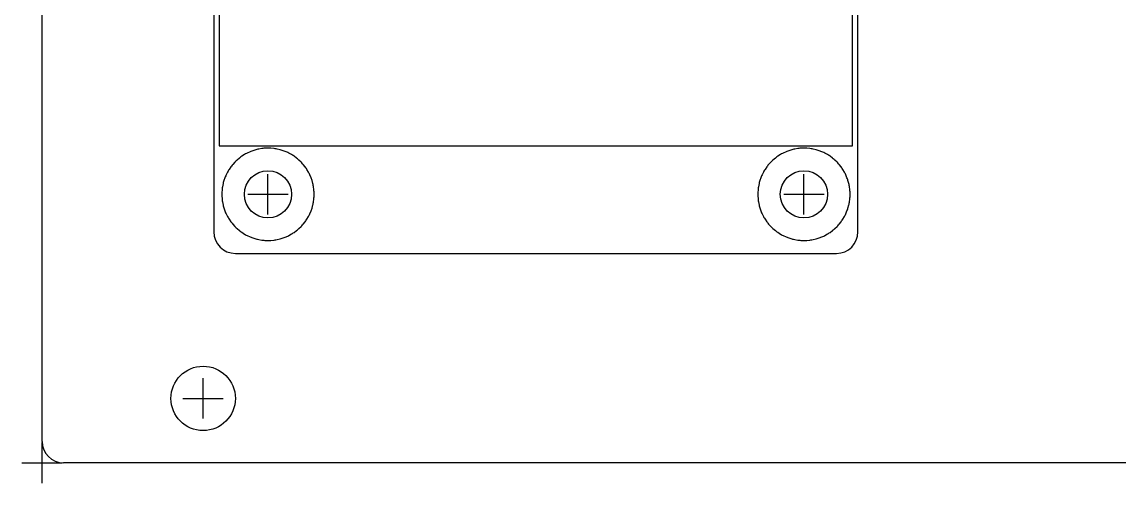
# Model space of a CAD drawing. Header units: millimetres. Extents: x -1 to 101, y -1 to 128.
# Drawn here: x -0.9 to 50.2, y -0.9 to 20.5 of the extents above; entities that cross this region are included whole.
import ezdxf

# ---------------------------------------------------------------- set-up
doc = ezdxf.new("R2010")
doc.units = ezdxf.units.MM
for name, color, linetype in [('Contour', 7, 'CONTINUOUS'), ('Engraving', 7, 'CONTINUOUS'), ('Reference_points', 1, 'CONTINUOUS')]:
    doc.layers.add(name, color=color, linetype=linetype)

msp = doc.modelspace()

# ---------------------------------------------------------------- linework, layer by layer
at = {"layer": 'Contour', "color": 7, "linetype": 'CONTINUOUS'}
for p, q in [((0, 1), (0, 127.4)), ((9.423, 14.348), (9.3, 14.269)), ((9.423, 14.348), (9.3, 14.269)), ((9.473, 14.379), (9.423, 14.348)), ((9.473, 14.379), (9.423, 14.348)), ((9.514, 14.401), (9.473, 14.379)), ((9.514, 14.401), (9.473, 14.379)), ((9.555, 14.421), (9.514, 14.401)), ((9.555, 14.421), (9.514, 14.401)), ((9.689, 14.482), (9.555, 14.421)), ((9.689, 14.482), (9.555, 14.421)), ((9.723, 14.496), (9.689, 14.482)), ((9.723, 14.496), (9.689, 14.482)), ((9.766, 14.513), (9.723, 14.496)), ((9.766, 14.513), (9.723, 14.496)), ((9.809, 14.528), (9.766, 14.513)), ((9.809, 14.528), (9.766, 14.513)), ((9.949, 14.572), (9.809, 14.528)), ((9.949, 14.572), (9.809, 14.528)), ((10.003, 14.587), (9.949, 14.572)), ((10.003, 14.587), (9.949, 14.572)), ((10.048, 14.597), (10.003, 14.587)), ((10.048, 14.597), (10.003, 14.587)), ((10.093, 14.606), (10.048, 14.597)), ((10.093, 14.606), (10.048, 14.597)), ((10.238, 14.63), (10.093, 14.606)), ((10.238, 14.63), (10.093, 14.606)), ((10.282, 14.636), (10.238, 14.63)), ((10.282, 14.636), (10.238, 14.63)), ((10.328, 14.641), (10.282, 14.636)), ((10.328, 14.641), (10.282, 14.636)), ((10.373, 14.643), (10.328, 14.641)), ((10.373, 14.643), (10.328, 14.641)), ((10.52, 14.648), (10.373, 14.643)), ((10.52, 14.648), (10.373, 14.643)), ((10.565, 14.649), (10.52, 14.648)), ((10.565, 14.649), (10.52, 14.648)), ((10.611, 14.648), (10.565, 14.649)), ((10.611, 14.648), (10.565, 14.649)), ((10.656, 14.644), (10.611, 14.648)), ((10.656, 14.644), (10.611, 14.648)), ((10.802, 14.63), (10.656, 14.644)), ((10.802, 14.63), (10.656, 14.644)), ((10.855, 14.624), (10.802, 14.63)), ((10.855, 14.624), (10.802, 14.63)), ((10.9, 14.616), (10.855, 14.624)), ((10.9, 14.616), (10.855, 14.624)), ((10.945, 14.607), (10.9, 14.616)), ((10.945, 14.607), (10.9, 14.616)), ((11.088, 14.573), (10.945, 14.607)), ((11.088, 14.573), (10.945, 14.607)), ((11.137, 14.56), (11.088, 14.573)), ((11.137, 14.56), (11.088, 14.573)), ((11.181, 14.546), (11.137, 14.56)), ((11.181, 14.546), (11.137, 14.56)), ((11.224, 14.53), (11.181, 14.546)), ((11.224, 14.53), (11.181, 14.546)), ((11.361, 14.477), (11.224, 14.53)), ((11.361, 14.477), (11.224, 14.53)), ((11.406, 14.459), (11.361, 14.477)), ((11.406, 14.459), (11.361, 14.477)), ((11.448, 14.439), (11.406, 14.459)), ((11.448, 14.439), (11.406, 14.459)), ((11.488, 14.418), (11.448, 14.439)), ((11.488, 14.418), (11.448, 14.439)), ((11.617, 14.347), (11.488, 14.418)), ((11.617, 14.347), (11.488, 14.418)), ((11.658, 14.323), (11.617, 14.347)), ((11.658, 14.323), (11.617, 14.347)), ((11.697, 14.299), (11.658, 14.323)), ((11.697, 14.299), (11.658, 14.323)), ((34.386, 14.348), (34.263, 14.269)), ((34.386, 14.348), (34.263, 14.269)), ((34.436, 14.379), (34.386, 14.348)), ((34.436, 14.379), (34.386, 14.348)), ((34.477, 14.401), (34.436, 14.379)), ((34.477, 14.401), (34.436, 14.379)), ((34.518, 14.421), (34.477, 14.401)), ((34.518, 14.421), (34.477, 14.401)), ((34.652, 14.482), (34.518, 14.421)), ((34.652, 14.482), (34.518, 14.421)), ((34.686, 14.496), (34.652, 14.482)), ((34.686, 14.496), (34.652, 14.482)), ((34.729, 14.513), (34.686, 14.496)), ((34.729, 14.513), (34.686, 14.496)), ((34.772, 14.528), (34.729, 14.513)), ((34.772, 14.528), (34.729, 14.513)), ((34.912, 14.572), (34.772, 14.528)), ((34.912, 14.572), (34.772, 14.528)), ((34.966, 14.587), (34.912, 14.572)), ((34.966, 14.587), (34.912, 14.572)), ((35.011, 14.597), (34.966, 14.587)), ((35.011, 14.597), (34.966, 14.587)), ((35.056, 14.606), (35.011, 14.597)), ((35.056, 14.606), (35.011, 14.597)), ((35.201, 14.63), (35.056, 14.606)), ((35.201, 14.63), (35.056, 14.606)), ((35.245, 14.636), (35.201, 14.63)), ((35.245, 14.636), (35.201, 14.63)), ((35.291, 14.641), (35.245, 14.636)), ((35.291, 14.641), (35.245, 14.636)), ((35.336, 14.643), (35.291, 14.641)), ((35.336, 14.643), (35.291, 14.641)), ((35.483, 14.648), (35.336, 14.643)), ((35.483, 14.648), (35.336, 14.643)), ((35.528, 14.649), (35.483, 14.648)), ((35.528, 14.649), (35.483, 14.648)), ((35.574, 14.648), (35.528, 14.649)), ((35.574, 14.648), (35.528, 14.649)), ((35.619, 14.644), (35.574, 14.648)), ((35.619, 14.644), (35.574, 14.648)), ((35.765, 14.63), (35.619, 14.644)), ((35.765, 14.63), (35.619, 14.644)), ((35.818, 14.624), (35.765, 14.63)), ((35.818, 14.624), (35.765, 14.63)), ((35.863, 14.616), (35.818, 14.624)), ((35.863, 14.616), (35.818, 14.624)), ((35.908, 14.607), (35.863, 14.616)), ((35.908, 14.607), (35.863, 14.616)), ((36.051, 14.573), (35.908, 14.607)), ((36.051, 14.573), (35.908, 14.607)), ((36.1, 14.56), (36.051, 14.573)), ((36.1, 14.56), (36.051, 14.573)), ((36.144, 14.546), (36.1, 14.56)), ((36.144, 14.546), (36.1, 14.56)), ((36.187, 14.53), (36.144, 14.546)), ((36.187, 14.53), (36.144, 14.546)), ((36.324, 14.477), (36.187, 14.53)), ((36.324, 14.477), (36.187, 14.53)), ((36.369, 14.459), (36.324, 14.477)), ((36.369, 14.459), (36.324, 14.477)), ((36.411, 14.439), (36.369, 14.459)), ((36.411, 14.439), (36.369, 14.459)), ((36.451, 14.418), (36.411, 14.439)), ((36.451, 14.418), (36.411, 14.439)), ((36.58, 14.347), (36.451, 14.418)), ((36.58, 14.347), (36.451, 14.418)), ((36.621, 14.323), (36.58, 14.347)), ((36.621, 14.323), (36.58, 14.347)), ((36.66, 14.299), (36.621, 14.323)), ((36.66, 14.299), (36.621, 14.323)), ((8.817, 13.813), (8.79, 13.776)), ((8.817, 13.813), (8.79, 13.776)), ((8.845, 13.849), (8.817, 13.813)), ((8.845, 13.849), (8.817, 13.813)), ((8.875, 13.884), (8.845, 13.849)), ((8.875, 13.884), (8.845, 13.849)), ((8.973, 13.993), (8.875, 13.884)), ((8.973, 13.993), (8.875, 13.884)), ((9.011, 14.033), (8.973, 13.993)), ((9.011, 14.033), (8.973, 13.993)), ((9.044, 14.064), (9.011, 14.033)), ((9.044, 14.064), (9.011, 14.033)), ((9.078, 14.095), (9.044, 14.064)), ((9.078, 14.095), (9.044, 14.064)), ((9.191, 14.19), (9.078, 14.095)), ((9.191, 14.19), (9.078, 14.095)), ((9.225, 14.217), (9.191, 14.19)), ((9.225, 14.217), (9.191, 14.19)), ((9.262, 14.244), (9.225, 14.217)), ((9.262, 14.244), (9.225, 14.217)), ((9.3, 14.269), (9.262, 14.244)), ((9.3, 14.269), (9.262, 14.244)), ((11.734, 14.272), (11.697, 14.299)), ((11.734, 14.272), (11.697, 14.299)), ((11.852, 14.185), (11.734, 14.272)), ((11.852, 14.185), (11.734, 14.272)), ((11.888, 14.157), (11.852, 14.185)), ((11.888, 14.157), (11.852, 14.185)), ((11.923, 14.128), (11.888, 14.157)), ((11.923, 14.128), (11.888, 14.157)), ((11.957, 14.097), (11.923, 14.128)), ((11.957, 14.097), (11.923, 14.128)), ((12.063, 13.995), (11.957, 14.097)), ((12.063, 13.995), (11.957, 14.097)), ((12.098, 13.959), (12.063, 13.995)), ((12.098, 13.959), (12.063, 13.995)), ((12.129, 13.925), (12.098, 13.959)), ((12.129, 13.925), (12.098, 13.959)), ((12.158, 13.89), (12.129, 13.925)), ((12.158, 13.89), (12.129, 13.925)), ((12.249, 13.775), (12.158, 13.89)), ((12.249, 13.775), (12.158, 13.89)), ((33.78, 13.813), (33.753, 13.776)), ((33.78, 13.813), (33.753, 13.776)), ((33.808, 13.849), (33.78, 13.813)), ((33.808, 13.849), (33.78, 13.813)), ((33.838, 13.884), (33.808, 13.849)), ((33.838, 13.884), (33.808, 13.849)), ((33.936, 13.993), (33.838, 13.884)), ((33.936, 13.993), (33.838, 13.884)), ((33.974, 14.033), (33.936, 13.993)), ((33.974, 14.033), (33.936, 13.993)), ((34.007, 14.064), (33.974, 14.033)), ((34.007, 14.064), (33.974, 14.033)), ((34.041, 14.095), (34.007, 14.064)), ((34.041, 14.095), (34.007, 14.064)), ((34.154, 14.19), (34.041, 14.095)), ((34.154, 14.19), (34.041, 14.095)), ((34.188, 14.217), (34.154, 14.19)), ((34.188, 14.217), (34.154, 14.19)), ((34.225, 14.244), (34.188, 14.217)), ((34.225, 14.244), (34.188, 14.217)), ((34.263, 14.269), (34.225, 14.244)), ((34.263, 14.269), (34.225, 14.244)), ((36.697, 14.272), (36.66, 14.299)), ((36.697, 14.272), (36.66, 14.299)), ((36.815, 14.185), (36.697, 14.272)), ((36.815, 14.185), (36.697, 14.272)), ((36.851, 14.157), (36.815, 14.185)), ((36.851, 14.157), (36.815, 14.185)), ((36.886, 14.128), (36.851, 14.157)), ((36.886, 14.128), (36.851, 14.157)), ((36.92, 14.097), (36.886, 14.128)), ((36.92, 14.097), (36.886, 14.128)), ((37.026, 13.995), (36.92, 14.097)), ((37.026, 13.995), (36.92, 14.097)), ((37.061, 13.959), (37.026, 13.995)), ((37.061, 13.959), (37.026, 13.995)), ((37.092, 13.925), (37.061, 13.959)), ((37.092, 13.925), (37.061, 13.959)), ((37.121, 13.89), (37.092, 13.925)), ((37.121, 13.89), (37.092, 13.925)), ((37.212, 13.775), (37.121, 13.89)), ((37.212, 13.775), (37.121, 13.89)), ((8.532, 13.321), (8.514, 13.274)), ((8.532, 13.321), (8.514, 13.274)), ((8.55, 13.363), (8.532, 13.321)), ((8.55, 13.363), (8.532, 13.321)), ((8.57, 13.404), (8.55, 13.363)), ((8.57, 13.404), (8.55, 13.363)), ((8.637, 13.536), (8.57, 13.404)), ((8.637, 13.536), (8.57, 13.404)), ((8.659, 13.577), (8.637, 13.536)), ((8.659, 13.577), (8.637, 13.536)), ((8.682, 13.617), (8.659, 13.577)), ((8.682, 13.617), (8.659, 13.577)), ((8.707, 13.655), (8.682, 13.617)), ((8.707, 13.655), (8.682, 13.617)), ((8.79, 13.776), (8.707, 13.655)), ((8.79, 13.776), (8.707, 13.655)), ((12.28, 13.734), (12.249, 13.775)), ((12.28, 13.734), (12.249, 13.775)), ((12.306, 13.696), (12.28, 13.734)), ((12.306, 13.696), (12.28, 13.734)), ((12.33, 13.657), (12.306, 13.696)), ((12.33, 13.657), (12.306, 13.696)), ((12.405, 13.53), (12.33, 13.657)), ((12.405, 13.53), (12.33, 13.657)), ((12.429, 13.487), (12.405, 13.53)), ((12.429, 13.487), (12.405, 13.53)), ((12.45, 13.446), (12.429, 13.487)), ((12.45, 13.446), (12.429, 13.487)), ((12.468, 13.404), (12.45, 13.446)), ((12.468, 13.404), (12.45, 13.446)), ((12.525, 13.269), (12.468, 13.404)), ((12.525, 13.269), (12.468, 13.404)), ((33.495, 13.321), (33.477, 13.274)), ((33.495, 13.321), (33.477, 13.274)), ((33.513, 13.363), (33.495, 13.321)), ((33.513, 13.363), (33.495, 13.321)), ((33.533, 13.404), (33.513, 13.363)), ((33.533, 13.404), (33.513, 13.363)), ((33.6, 13.536), (33.533, 13.404)), ((33.6, 13.536), (33.533, 13.404)), ((33.622, 13.577), (33.6, 13.536)), ((33.622, 13.577), (33.6, 13.536)), ((33.645, 13.617), (33.622, 13.577)), ((33.645, 13.617), (33.622, 13.577)), ((33.67, 13.655), (33.645, 13.617)), ((33.67, 13.655), (33.645, 13.617)), ((33.753, 13.776), (33.67, 13.655)), ((33.753, 13.776), (33.67, 13.655)), ((37.243, 13.734), (37.212, 13.775)), ((37.243, 13.734), (37.212, 13.775)), ((37.269, 13.696), (37.243, 13.734)), ((37.269, 13.696), (37.243, 13.734)), ((37.293, 13.657), (37.269, 13.696)), ((37.293, 13.657), (37.269, 13.696)), ((37.368, 13.53), (37.293, 13.657)), ((37.368, 13.53), (37.293, 13.657)), ((37.392, 13.487), (37.368, 13.53)), ((37.392, 13.487), (37.368, 13.53)), ((37.413, 13.446), (37.392, 13.487)), ((37.413, 13.446), (37.392, 13.487)), ((37.431, 13.404), (37.413, 13.446)), ((37.431, 13.404), (37.413, 13.446)), ((37.488, 13.269), (37.431, 13.404)), ((37.488, 13.269), (37.431, 13.404)), ((8.392, 12.809), (8.386, 12.764)), ((8.392, 12.809), (8.386, 12.764)), ((8.4, 12.854), (8.392, 12.809)), ((8.4, 12.854), (8.392, 12.809)), ((8.429, 12.998), (8.4, 12.854)), ((8.429, 12.998), (8.4, 12.854)), ((8.44, 13.048), (8.429, 12.998)), ((8.44, 13.048), (8.429, 12.998)), ((8.452, 13.092), (8.44, 13.048)), ((8.452, 13.092), (8.44, 13.048)), ((8.466, 13.136), (8.452, 13.092)), ((8.466, 13.136), (8.452, 13.092)), ((8.514, 13.274), (8.466, 13.136)), ((8.514, 13.274), (8.466, 13.136)), ((12.542, 13.226), (12.525, 13.269)), ((12.542, 13.226), (12.525, 13.269)), ((12.557, 13.183), (12.542, 13.226)), ((12.557, 13.183), (12.542, 13.226)), ((12.571, 13.139), (12.557, 13.183)), ((12.571, 13.139), (12.557, 13.183)), ((12.61, 12.997), (12.571, 13.139)), ((12.61, 12.997), (12.571, 13.139)), ((12.621, 12.952), (12.61, 12.997)), ((12.621, 12.952), (12.61, 12.997)), ((12.63, 12.907), (12.621, 12.952)), ((12.63, 12.907), (12.621, 12.952)), ((12.637, 12.862), (12.63, 12.907)), ((12.637, 12.862), (12.63, 12.907)), ((12.657, 12.716), (12.637, 12.862)), ((12.657, 12.716), (12.637, 12.862)), ((33.355, 12.809), (33.349, 12.764)), ((33.355, 12.809), (33.349, 12.764)), ((33.363, 12.854), (33.355, 12.809)), ((33.363, 12.854), (33.355, 12.809)), ((33.392, 12.998), (33.363, 12.854)), ((33.392, 12.998), (33.363, 12.854)), ((33.403, 13.048), (33.392, 12.998)), ((33.403, 13.048), (33.392, 12.998)), ((33.415, 13.092), (33.403, 13.048)), ((33.415, 13.092), (33.403, 13.048)), ((33.429, 13.136), (33.415, 13.092)), ((33.429, 13.136), (33.415, 13.092)), ((33.477, 13.274), (33.429, 13.136)), ((33.477, 13.274), (33.429, 13.136)), ((37.505, 13.226), (37.488, 13.269)), ((37.505, 13.226), (37.488, 13.269)), ((37.52, 13.183), (37.505, 13.226)), ((37.52, 13.183), (37.505, 13.226)), ((37.534, 13.139), (37.52, 13.183)), ((37.534, 13.139), (37.52, 13.183)), ((37.573, 12.997), (37.534, 13.139)), ((37.573, 12.997), (37.534, 13.139)), ((37.584, 12.952), (37.573, 12.997)), ((37.584, 12.952), (37.573, 12.997)), ((37.593, 12.907), (37.584, 12.952)), ((37.593, 12.907), (37.584, 12.952)), ((37.6, 12.862), (37.593, 12.907)), ((37.6, 12.862), (37.593, 12.907)), ((37.62, 12.716), (37.6, 12.862)), ((37.62, 12.716), (37.6, 12.862)), ((8.371, 12.571), (8.369, 12.525)), ((8.371, 12.571), (8.369, 12.525)), ((8.369, 12.525), (8.369, 12.48)), ((8.369, 12.525), (8.369, 12.48)), ((8.369, 12.48), (8.371, 12.429)), ((8.369, 12.48), (8.371, 12.429)), ((8.381, 12.718), (8.371, 12.571)), ((8.381, 12.718), (8.371, 12.571)), ((8.371, 12.429), (8.381, 12.282)), ((8.371, 12.429), (8.381, 12.282)), ((8.386, 12.764), (8.381, 12.718)), ((8.386, 12.764), (8.381, 12.718)), ((8.381, 12.282), (8.386, 12.236)), ((8.381, 12.282), (8.386, 12.236)), ((12.637, 12.138), (12.657, 12.284)), ((12.637, 12.138), (12.657, 12.284)), ((12.663, 12.665), (12.657, 12.716)), ((12.663, 12.665), (12.657, 12.716)), ((12.657, 12.284), (12.663, 12.33)), ((12.657, 12.284), (12.663, 12.33)), ((12.666, 12.619), (12.663, 12.665)), ((12.666, 12.619), (12.663, 12.665)), ((12.663, 12.33), (12.666, 12.376)), ((12.663, 12.33), (12.666, 12.376)), ((12.667, 12.573), (12.666, 12.619)), ((12.667, 12.573), (12.666, 12.619)), ((12.666, 12.376), (12.667, 12.427)), ((12.666, 12.376), (12.667, 12.427)), ((12.667, 12.427), (12.667, 12.573)), ((12.667, 12.427), (12.667, 12.573)), ((33.334, 12.571), (33.332, 12.525)), ((33.334, 12.571), (33.332, 12.525)), ((33.332, 12.525), (33.332, 12.48)), ((33.332, 12.525), (33.332, 12.48)), ((33.332, 12.48), (33.334, 12.429)), ((33.332, 12.48), (33.334, 12.429)), ((33.344, 12.718), (33.334, 12.571)), ((33.344, 12.718), (33.334, 12.571)), ((33.334, 12.429), (33.344, 12.282)), ((33.334, 12.429), (33.344, 12.282)), ((33.349, 12.764), (33.344, 12.718)), ((33.349, 12.764), (33.344, 12.718)), ((33.344, 12.282), (33.349, 12.236)), ((33.344, 12.282), (33.349, 12.236)), ((37.6, 12.138), (37.62, 12.284)), ((37.6, 12.138), (37.62, 12.284)), ((37.626, 12.665), (37.62, 12.716)), ((37.626, 12.665), (37.62, 12.716)), ((37.62, 12.284), (37.626, 12.33)), ((37.62, 12.284), (37.626, 12.33)), ((37.629, 12.619), (37.626, 12.665)), ((37.629, 12.619), (37.626, 12.665)), ((37.626, 12.33), (37.629, 12.376)), ((37.626, 12.33), (37.629, 12.376)), ((37.63, 12.573), (37.629, 12.619)), ((37.63, 12.573), (37.629, 12.619)), ((37.629, 12.376), (37.63, 12.427)), ((37.629, 12.376), (37.63, 12.427)), ((37.63, 12.427), (37.63, 12.573)), ((37.63, 12.427), (37.63, 12.573)), ((8.386, 12.236), (8.392, 12.191)), ((8.386, 12.236), (8.392, 12.191)), ((8.392, 12.191), (8.4, 12.146)), ((8.392, 12.191), (8.4, 12.146)), ((8.4, 12.146), (8.429, 12.002)), ((8.4, 12.146), (8.429, 12.002)), ((8.429, 12.002), (8.439, 11.957)), ((8.429, 12.002), (8.439, 11.957)), ((8.439, 11.957), (8.451, 11.913)), ((8.439, 11.957), (8.451, 11.913)), ((8.451, 11.913), (8.466, 11.864)), ((8.451, 11.913), (8.466, 11.864)), ((8.466, 11.864), (8.514, 11.726)), ((8.466, 11.864), (8.514, 11.726)), ((12.525, 11.731), (12.542, 11.773)), ((12.525, 11.731), (12.542, 11.773)), ((12.542, 11.773), (12.557, 11.816)), ((12.542, 11.773), (12.557, 11.816)), ((12.557, 11.816), (12.571, 11.861)), ((12.557, 11.816), (12.571, 11.861)), ((12.571, 11.861), (12.61, 12.003)), ((12.571, 11.861), (12.61, 12.003)), ((12.61, 12.003), (12.621, 12.047)), ((12.61, 12.003), (12.621, 12.047)), ((12.621, 12.047), (12.63, 12.092)), ((12.621, 12.047), (12.63, 12.092)), ((12.63, 12.092), (12.637, 12.138)), ((12.63, 12.092), (12.637, 12.138)), ((33.349, 12.236), (33.355, 12.191)), ((33.349, 12.236), (33.355, 12.191)), ((33.355, 12.191), (33.363, 12.146)), ((33.355, 12.191), (33.363, 12.146)), ((33.363, 12.146), (33.392, 12.002)), ((33.363, 12.146), (33.392, 12.002)), ((33.392, 12.002), (33.402, 11.957)), ((33.392, 12.002), (33.402, 11.957)), ((33.402, 11.957), (33.414, 11.913)), ((33.402, 11.957), (33.414, 11.913)), ((33.414, 11.913), (33.429, 11.864)), ((33.414, 11.913), (33.429, 11.864)), ((33.429, 11.864), (33.477, 11.726)), ((33.429, 11.864), (33.477, 11.726)), ((37.488, 11.731), (37.505, 11.773)), ((37.488, 11.731), (37.505, 11.773)), ((37.505, 11.773), (37.52, 11.816)), ((37.505, 11.773), (37.52, 11.816)), ((37.52, 11.816), (37.534, 11.861)), ((37.52, 11.816), (37.534, 11.861)), ((37.534, 11.861), (37.573, 12.003)), ((37.534, 11.861), (37.573, 12.003)), ((37.573, 12.003), (37.584, 12.047)), ((37.573, 12.003), (37.584, 12.047)), ((37.584, 12.047), (37.593, 12.092)), ((37.584, 12.047), (37.593, 12.092)), ((37.593, 12.092), (37.6, 12.138)), ((37.593, 12.092), (37.6, 12.138)), ((8.514, 11.726), (8.53, 11.683)), ((8.514, 11.726), (8.53, 11.683)), ((8.53, 11.683), (8.548, 11.641)), ((8.53, 11.683), (8.548, 11.641)), ((8.548, 11.641), (8.57, 11.596)), ((8.548, 11.641), (8.57, 11.596)), ((8.57, 11.596), (8.637, 11.464)), ((8.57, 11.596), (8.637, 11.464)), ((8.637, 11.464), (8.658, 11.423)), ((8.637, 11.464), (8.658, 11.423)), ((8.658, 11.423), (8.682, 11.384)), ((8.658, 11.423), (8.682, 11.384)), ((8.682, 11.384), (8.707, 11.345)), ((8.682, 11.384), (8.707, 11.345)), ((8.707, 11.345), (8.79, 11.224)), ((8.707, 11.345), (8.79, 11.224)), ((12.249, 11.225), (12.277, 11.262)), ((12.249, 11.225), (12.277, 11.262)), ((12.277, 11.262), (12.303, 11.3)), ((12.277, 11.262), (12.303, 11.3)), ((12.303, 11.3), (12.33, 11.343)), ((12.303, 11.3), (12.33, 11.343)), ((12.33, 11.343), (12.405, 11.47)), ((12.33, 11.343), (12.405, 11.47)), ((12.405, 11.47), (12.428, 11.51)), ((12.405, 11.47), (12.428, 11.51)), ((12.428, 11.51), (12.448, 11.551)), ((12.428, 11.51), (12.448, 11.551)), ((12.448, 11.551), (12.468, 11.596)), ((12.448, 11.551), (12.468, 11.596)), ((12.468, 11.596), (12.525, 11.731)), ((12.468, 11.596), (12.525, 11.731)), ((33.477, 11.726), (33.493, 11.683)), ((33.477, 11.726), (33.493, 11.683)), ((33.493, 11.683), (33.511, 11.641)), ((33.493, 11.683), (33.511, 11.641)), ((33.511, 11.641), (33.533, 11.596)), ((33.511, 11.641), (33.533, 11.596)), ((33.533, 11.596), (33.6, 11.464)), ((33.533, 11.596), (33.6, 11.464)), ((33.6, 11.464), (33.621, 11.423)), ((33.6, 11.464), (33.621, 11.423)), ((33.621, 11.423), (33.645, 11.384)), ((33.621, 11.423), (33.645, 11.384)), ((33.645, 11.384), (33.67, 11.345)), ((33.645, 11.384), (33.67, 11.345)), ((33.67, 11.345), (33.753, 11.224)), ((33.67, 11.345), (33.753, 11.224)), ((37.212, 11.225), (37.24, 11.262)), ((37.212, 11.225), (37.24, 11.262)), ((37.24, 11.262), (37.266, 11.3)), ((37.24, 11.262), (37.266, 11.3)), ((37.266, 11.3), (37.293, 11.343)), ((37.266, 11.3), (37.293, 11.343)), ((37.293, 11.343), (37.368, 11.47)), ((37.293, 11.343), (37.368, 11.47)), ((37.368, 11.47), (37.391, 11.51)), ((37.368, 11.47), (37.391, 11.51)), ((37.391, 11.51), (37.411, 11.551)), ((37.391, 11.51), (37.411, 11.551)), ((37.411, 11.551), (37.431, 11.596)), ((37.411, 11.551), (37.431, 11.596)), ((37.431, 11.596), (37.488, 11.731)), ((37.431, 11.596), (37.488, 11.731)), ((8.79, 11.224), (8.817, 11.187)), ((8.79, 11.224), (8.817, 11.187)), ((8.817, 11.187), (8.845, 11.151)), ((8.817, 11.187), (8.845, 11.151)), ((8.845, 11.151), (8.875, 11.116)), ((8.845, 11.151), (8.875, 11.116)), ((8.875, 11.116), (8.973, 11.007)), ((8.875, 11.116), (8.973, 11.007)), ((8.973, 11.007), (9.005, 10.974)), ((8.973, 11.007), (9.005, 10.974)), ((9.005, 10.974), (9.037, 10.942)), ((9.005, 10.974), (9.037, 10.942)), ((9.037, 10.942), (9.078, 10.905)), ((9.037, 10.942), (9.078, 10.905)), ((9.078, 10.905), (9.191, 10.81)), ((9.078, 10.905), (9.191, 10.81)), ((9.191, 10.81), (9.227, 10.782)), ((9.191, 10.81), (9.227, 10.782)), ((9.227, 10.782), (9.264, 10.754)), ((9.227, 10.782), (9.264, 10.754)), ((9.264, 10.754), (9.3, 10.731)), ((9.264, 10.754), (9.3, 10.731)), ((9.3, 10.731), (9.423, 10.652)), ((9.3, 10.731), (9.423, 10.652)), ((11.734, 10.728), (11.852, 10.815)), ((11.734, 10.728), (11.852, 10.815)), ((11.852, 10.815), (11.888, 10.843)), ((11.852, 10.815), (11.888, 10.843)), ((11.888, 10.843), (11.923, 10.872)), ((11.888, 10.843), (11.923, 10.872)), ((11.923, 10.872), (11.957, 10.903)), ((11.923, 10.872), (11.957, 10.903)), ((11.957, 10.903), (12.063, 11.005)), ((11.957, 10.903), (12.063, 11.005)), ((12.063, 11.005), (12.095, 11.038)), ((12.063, 11.005), (12.095, 11.038)), ((12.095, 11.038), (12.126, 11.072)), ((12.095, 11.038), (12.126, 11.072)), ((12.126, 11.072), (12.158, 11.11)), ((12.126, 11.072), (12.158, 11.11)), ((12.158, 11.11), (12.249, 11.225)), ((12.158, 11.11), (12.249, 11.225)), ((33.753, 11.224), (33.78, 11.187)), ((33.753, 11.224), (33.78, 11.187)), ((33.78, 11.187), (33.808, 11.151)), ((33.78, 11.187), (33.808, 11.151)), ((33.808, 11.151), (33.838, 11.116)), ((33.808, 11.151), (33.838, 11.116)), ((33.838, 11.116), (33.936, 11.007)), ((33.838, 11.116), (33.936, 11.007)), ((33.936, 11.007), (33.968, 10.974)), ((33.936, 11.007), (33.968, 10.974)), ((33.968, 10.974), (34, 10.942)), ((33.968, 10.974), (34, 10.942)), ((34, 10.942), (34.041, 10.905)), ((34, 10.942), (34.041, 10.905)), ((34.041, 10.905), (34.154, 10.81)), ((34.041, 10.905), (34.154, 10.81)), ((34.154, 10.81), (34.19, 10.782)), ((34.154, 10.81), (34.19, 10.782)), ((34.19, 10.782), (34.227, 10.754)), ((34.19, 10.782), (34.227, 10.754)), ((34.227, 10.754), (34.263, 10.731)), ((34.227, 10.754), (34.263, 10.731)), ((34.263, 10.731), (34.386, 10.652)), ((34.263, 10.731), (34.386, 10.652)), ((36.697, 10.728), (36.815, 10.815)), ((36.697, 10.728), (36.815, 10.815)), ((36.815, 10.815), (36.851, 10.843)), ((36.815, 10.815), (36.851, 10.843)), ((36.851, 10.843), (36.886, 10.872)), ((36.851, 10.843), (36.886, 10.872)), ((36.886, 10.872), (36.92, 10.903)), ((36.886, 10.872), (36.92, 10.903)), ((36.92, 10.903), (37.026, 11.005)), ((36.92, 10.903), (37.026, 11.005)), ((37.026, 11.005), (37.058, 11.038)), ((37.026, 11.005), (37.058, 11.038)), ((37.058, 11.038), (37.089, 11.072)), ((37.058, 11.038), (37.089, 11.072)), ((37.089, 11.072), (37.121, 11.11)), ((37.089, 11.072), (37.121, 11.11)), ((37.121, 11.11), (37.212, 11.225)), ((37.121, 11.11), (37.212, 11.225)), ((9.423, 10.652), (9.462, 10.628)), ((9.423, 10.652), (9.462, 10.628)), ((9.462, 10.628), (9.502, 10.605)), ((9.462, 10.628), (9.502, 10.605)), ((9.502, 10.605), (9.555, 10.579)), ((9.502, 10.605), (9.555, 10.579)), ((9.555, 10.579), (9.689, 10.518)), ((9.555, 10.579), (9.689, 10.518)), ((9.689, 10.518), (9.731, 10.5)), ((9.689, 10.518), (9.731, 10.5)), ((9.731, 10.5), (9.774, 10.484)), ((9.731, 10.5), (9.774, 10.484)), ((9.774, 10.484), (9.809, 10.472)), ((9.774, 10.484), (9.809, 10.472)), ((9.809, 10.472), (9.949, 10.428)), ((9.809, 10.472), (9.949, 10.428)), ((9.949, 10.428), (9.993, 10.416)), ((9.949, 10.428), (9.993, 10.416)), ((9.993, 10.416), (10.038, 10.405)), ((9.993, 10.416), (10.038, 10.405)), ((10.038, 10.405), (10.093, 10.394)), ((10.038, 10.405), (10.093, 10.394)), ((10.093, 10.394), (10.238, 10.37)), ((10.093, 10.394), (10.238, 10.37)), ((10.238, 10.37), (10.283, 10.364)), ((10.238, 10.37), (10.283, 10.364)), ((10.283, 10.364), (10.329, 10.359)), ((10.283, 10.364), (10.329, 10.359)), ((10.329, 10.359), (10.373, 10.357)), ((10.329, 10.359), (10.373, 10.357)), ((10.373, 10.357), (10.52, 10.352)), ((10.373, 10.357), (10.52, 10.352)), ((10.52, 10.352), (10.566, 10.351)), ((10.52, 10.352), (10.566, 10.351)), ((10.566, 10.351), (10.612, 10.352)), ((10.566, 10.351), (10.612, 10.352)), ((10.612, 10.352), (10.656, 10.356)), ((10.612, 10.352), (10.656, 10.356)), ((10.656, 10.356), (10.802, 10.37)), ((10.656, 10.356), (10.802, 10.37)), ((10.802, 10.37), (10.848, 10.375)), ((10.802, 10.37), (10.848, 10.375)), ((10.848, 10.375), (10.893, 10.383)), ((10.848, 10.375), (10.893, 10.383)), ((10.893, 10.383), (10.945, 10.393)), ((10.893, 10.383), (10.945, 10.393)), ((10.945, 10.393), (11.088, 10.427)), ((10.945, 10.393), (11.088, 10.427)), ((11.088, 10.427), (11.132, 10.439)), ((11.088, 10.427), (11.132, 10.439)), ((11.132, 10.439), (11.176, 10.453)), ((11.132, 10.439), (11.176, 10.453)), ((11.176, 10.453), (11.224, 10.47)), ((11.176, 10.453), (11.224, 10.47)), ((11.224, 10.47), (11.361, 10.523)), ((11.224, 10.47), (11.361, 10.523)), ((11.361, 10.523), (11.403, 10.54)), ((11.361, 10.523), (11.403, 10.54)), ((11.403, 10.54), (11.445, 10.559)), ((11.403, 10.54), (11.445, 10.559)), ((11.445, 10.559), (11.488, 10.582)), ((11.445, 10.559), (11.488, 10.582)), ((11.488, 10.582), (11.617, 10.653)), ((11.488, 10.582), (11.617, 10.653)), ((11.617, 10.653), (11.657, 10.676)), ((11.617, 10.653), (11.657, 10.676)), ((11.657, 10.676), (11.696, 10.701)), ((11.657, 10.676), (11.696, 10.701)), ((11.696, 10.701), (11.734, 10.728)), ((11.696, 10.701), (11.734, 10.728)), ((34.386, 10.652), (34.425, 10.628)), ((34.386, 10.652), (34.425, 10.628)), ((34.425, 10.628), (34.465, 10.605)), ((34.425, 10.628), (34.465, 10.605)), ((34.465, 10.605), (34.518, 10.579)), ((34.465, 10.605), (34.518, 10.579)), ((34.518, 10.579), (34.652, 10.518)), ((34.518, 10.579), (34.652, 10.518)), ((34.652, 10.518), (34.694, 10.5)), ((34.652, 10.518), (34.694, 10.5)), ((34.694, 10.5), (34.737, 10.484)), ((34.694, 10.5), (34.737, 10.484)), ((34.737, 10.484), (34.772, 10.472)), ((34.737, 10.484), (34.772, 10.472)), ((34.772, 10.472), (34.912, 10.428)), ((34.772, 10.472), (34.912, 10.428)), ((34.912, 10.428), (34.956, 10.416)), ((34.912, 10.428), (34.956, 10.416)), ((34.956, 10.416), (35.001, 10.405)), ((34.956, 10.416), (35.001, 10.405)), ((35.001, 10.405), (35.056, 10.394)), ((35.001, 10.405), (35.056, 10.394)), ((35.056, 10.394), (35.201, 10.37)), ((35.056, 10.394), (35.201, 10.37)), ((35.201, 10.37), (35.246, 10.364)), ((35.201, 10.37), (35.246, 10.364)), ((35.246, 10.364), (35.292, 10.359)), ((35.246, 10.364), (35.292, 10.359)), ((35.292, 10.359), (35.336, 10.357)), ((35.292, 10.359), (35.336, 10.357)), ((35.336, 10.357), (35.483, 10.352)), ((35.336, 10.357), (35.483, 10.352)), ((35.483, 10.352), (35.529, 10.351)), ((35.483, 10.352), (35.529, 10.351)), ((35.529, 10.351), (35.575, 10.352)), ((35.529, 10.351), (35.575, 10.352)), ((35.575, 10.352), (35.619, 10.356)), ((35.575, 10.352), (35.619, 10.356)), ((35.619, 10.356), (35.765, 10.37)), ((35.619, 10.356), (35.765, 10.37)), ((35.765, 10.37), (35.811, 10.375)), ((35.765, 10.37), (35.811, 10.375)), ((35.811, 10.375), (35.856, 10.383)), ((35.811, 10.375), (35.856, 10.383)), ((35.856, 10.383), (35.908, 10.393)), ((35.856, 10.383), (35.908, 10.393)), ((35.908, 10.393), (36.051, 10.427)), ((35.908, 10.393), (36.051, 10.427)), ((36.051, 10.427), (36.095, 10.439)), ((36.051, 10.427), (36.095, 10.439)), ((36.095, 10.439), (36.139, 10.453)), ((36.095, 10.439), (36.139, 10.453)), ((36.139, 10.453), (36.187, 10.47)), ((36.139, 10.453), (36.187, 10.47)), ((36.187, 10.47), (36.324, 10.523)), ((36.187, 10.47), (36.324, 10.523)), ((36.324, 10.523), (36.366, 10.54)), ((36.324, 10.523), (36.366, 10.54)), ((36.366, 10.54), (36.408, 10.559)), ((36.366, 10.54), (36.408, 10.559)), ((36.408, 10.559), (36.451, 10.582)), ((36.408, 10.559), (36.451, 10.582)), ((36.451, 10.582), (36.58, 10.653)), ((36.451, 10.582), (36.58, 10.653)), ((36.58, 10.653), (36.62, 10.676)), ((36.58, 10.653), (36.62, 10.676)), ((36.62, 10.676), (36.659, 10.701)), ((36.62, 10.676), (36.659, 10.701)), ((36.659, 10.701), (36.697, 10.728)), ((36.659, 10.701), (36.697, 10.728)), ((100.26, 0), (1, 0))]:
    msp.add_line(p, q, dxfattribs=at)
for centre, radius in [((10.519, 12.5), 1.1), ((10.519, 12.5), 1.1), ((35.482, 12.5), 1.1), ((35.482, 12.5), 1.1), ((7.5, 3), 1.5)]:
    msp.add_circle(centre, radius, dxfattribs=at)
msp.add_arc((1, 1), 1, 180, 270, dxfattribs=at)
at = {"layer": 'Engraving', "color": 133, "linetype": 'CONTINUOUS'}
for p, q in [((8, 55.25), (8, 10.75)), ((38, 10.75), (38, 55.25)), ((8.25, 51.25), (8.25, 14.75)), ((37.75, 14.75), (37.75, 51.25)), ((8.25, 14.75), (37.75, 14.75)), ((9, 9.75), (37, 9.75))]:
    msp.add_line(p, q, dxfattribs=at)
for centre, start, end in [((9, 10.75), 180, 270), ((37, 10.75), 270, 360)]:
    msp.add_arc(centre, 1, start, end, dxfattribs=at)
at = {"layer": 'Reference_points', "color": 1, "linetype": 'CONTINUOUS'}
for p, q in [((10.519, 11.56), (10.519, 13.44)), ((35.482, 11.56), (35.482, 13.44)), ((9.579, 12.5), (11.459, 12.5)), ((34.542, 12.5), (36.422, 12.5)), ((7.5, 2.06), (7.5, 3.94)), ((6.56, 3), (8.44, 3)), ((0, -0.94), (0, 0.94)), ((-0.94, 0), (0.94, 0))]:
    msp.add_line(p, q, dxfattribs=at)

doc.saveas('drawing.dxf')
